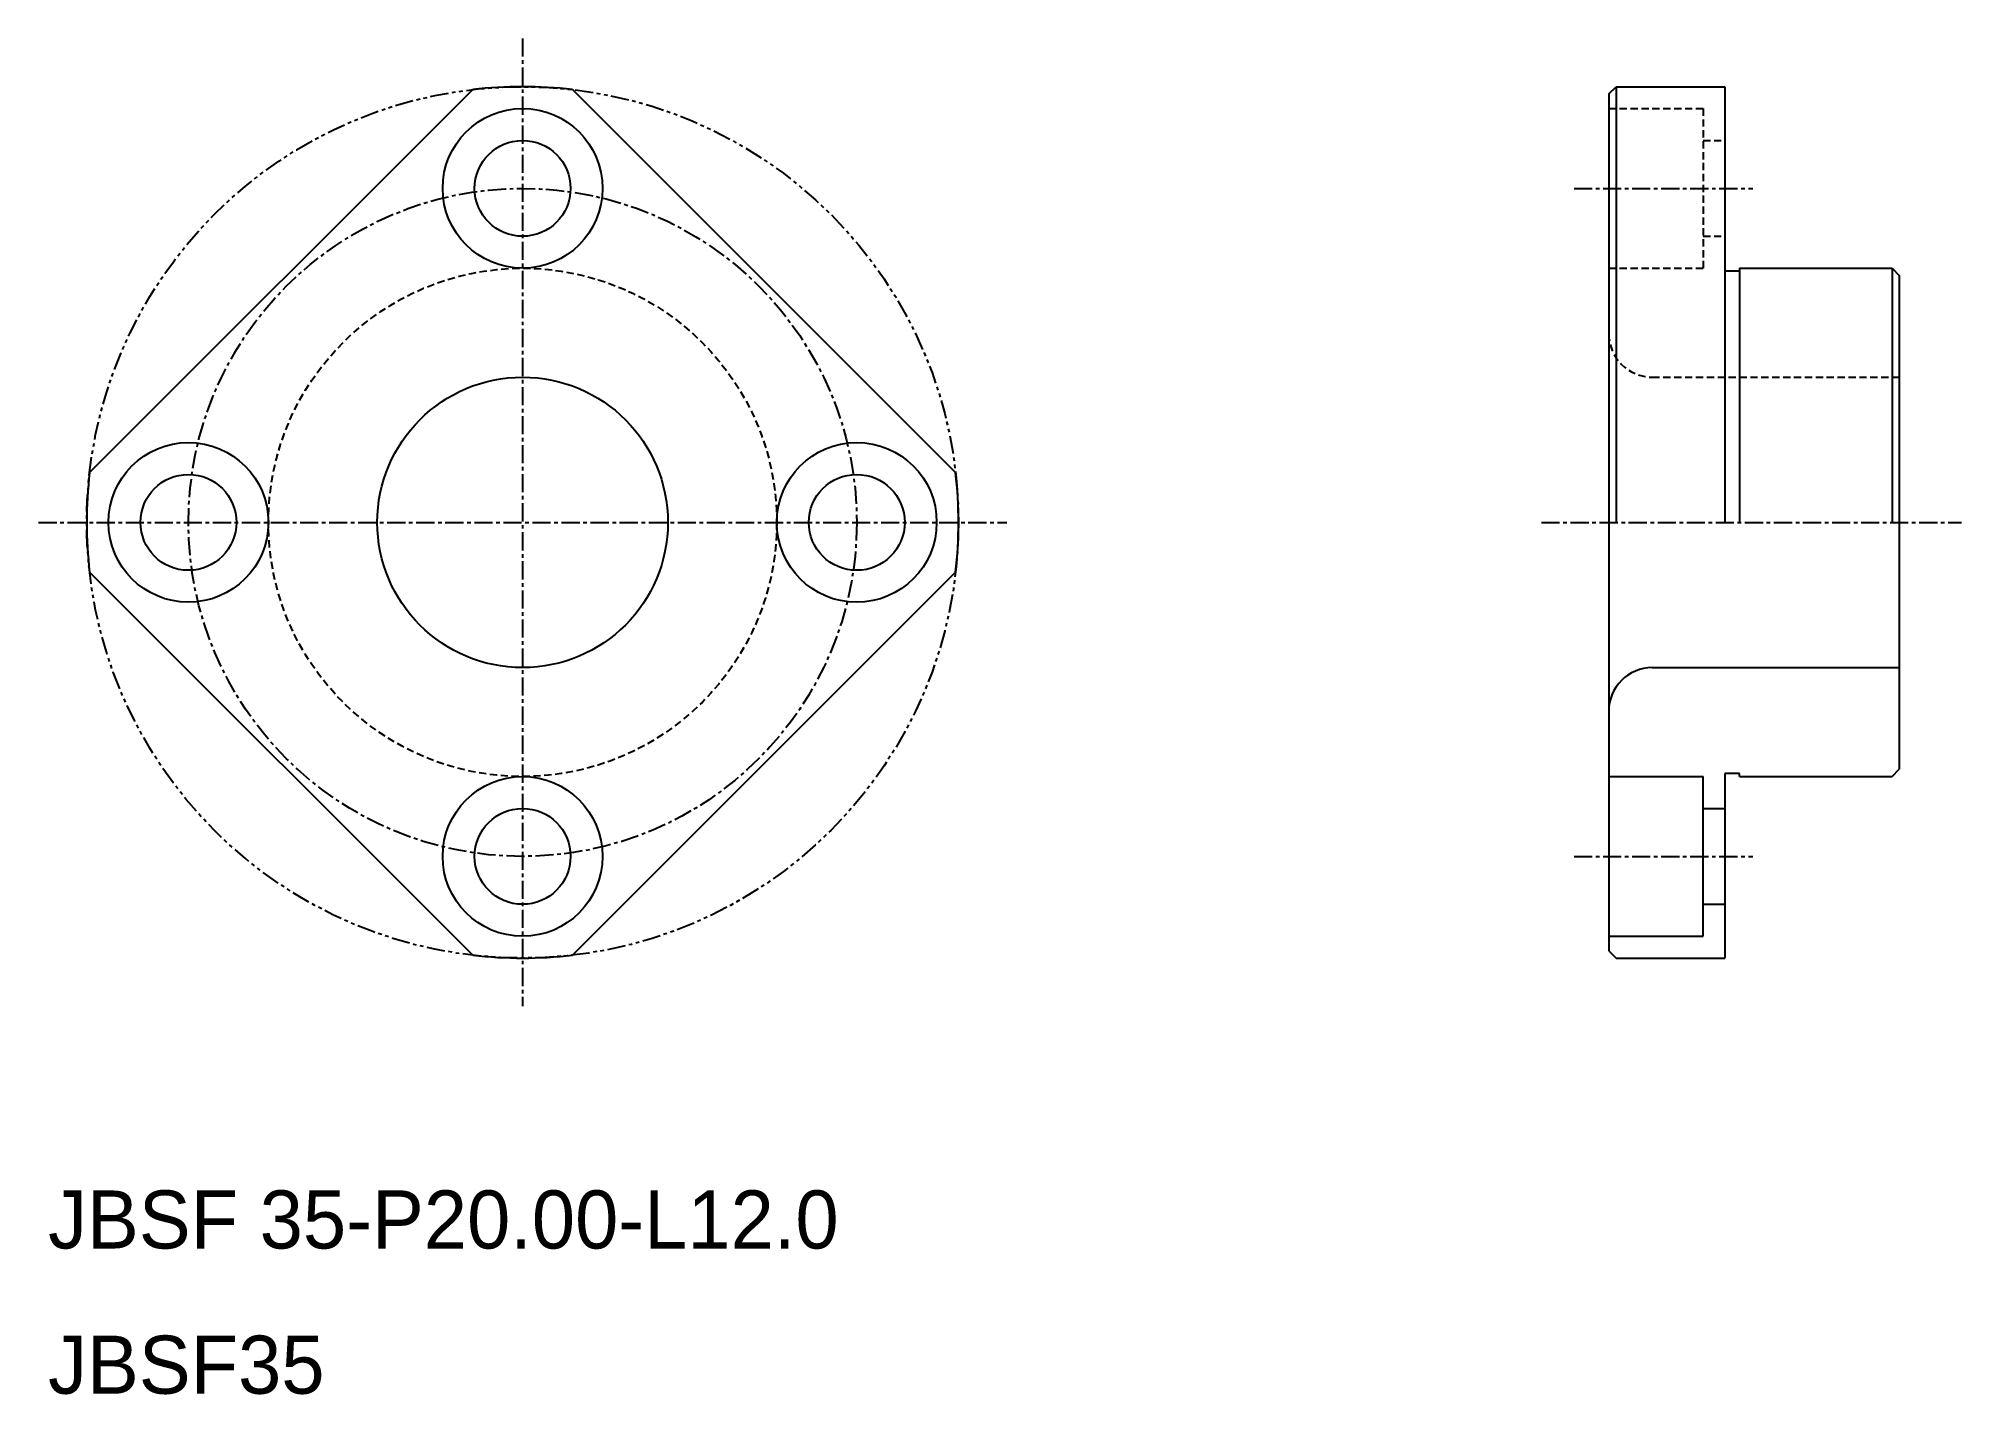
# Model space of a CAD drawing. Extents: x 27 to 159, y 10 to 103.
import ezdxf

# ---------------------------------------------------------------- set-up
doc = ezdxf.new("R2010")
doc.units = 0
for name, pattern in [('CENTER', [2, 1.25, -0.25, 0.25, -0.25]), ('DASHED', [0.75, 0.5, -0.25]), ('PHANTOM', [2.5, 1.25, -0.25, 0.25, -0.25, 0.25, -0.25])]:
    doc.linetypes.add(name, pattern=pattern)
doc.layers.get('0').update_dxf_attribs({"linetype": 'CONTINUOUS'})
doc.layers.add('CENTER', color=1, linetype='CENTER')

msp = doc.modelspace()

# ---------------------------------------------------------------- linework, layer by layer
at = {"color": 7, "linetype": 'CONTINUOUS'}
for p, q in [((30.2, 73.43), (56.57, 99.8)), ((63.43, 99.8), (89.8, 73.43)), ((134.76, 99.5), (135.26, 100)), ((134.76, 99.5), (134.76, 40.5)), ((135.26, 100), (135.26, 70)), ((135.26, 100), (142.76, 100)), ((137.13, 100), (137.13, 100)), ((139.01, 100), (139.01, 100)), ((142.76, 100), (142.76, 70)), ((143.76, 87.5), (143.76, 70)), ((143.76, 87.5), (154.26, 87.5)), ((154.26, 87.5), (154.26, 70)), ((154.26, 87.5), (154.76, 87)), ((143.76, 87.29), (142.76, 87.29)), ((154.76, 87), (154.76, 53)), ((56.57, 40.2), (30.2, 66.57)), ((89.8, 66.57), (63.43, 40.2)), ((137.76, 60), (154.76, 60)), ((154.26, 52.5), (154.76, 53)), ((134.76, 52.5), (141.26, 52.5)), ((141.26, 41.5), (141.26, 52.5)), ((142.76, 52.7), (142.76, 40)), ((143.76, 52.7), (142.76, 52.7)), ((143.76, 52.5), (143.76, 52.7)), ((143.76, 52.5), (154.26, 52.5)), ((141.26, 50.3), (142.76, 50.3)), ((141.26, 43.7), (142.76, 43.7)), ((134.76, 41.5), (141.26, 41.5)), ((134.76, 40.5), (135.26, 40)), ((135.26, 40), (142.76, 40))]:
    msp.add_line(p, q, dxfattribs=at)
at = {"color": 3, "linetype": 'DASHED'}
for p, q in [((134.76, 98.5), (141.26, 98.5)), ((141.26, 98.5), (141.26, 87.5)), ((141.26, 96.3), (142.76, 96.3)), ((141.26, 89.7), (142.76, 89.7)), ((134.76, 87.5), (141.26, 87.5)), ((137.76, 80), (154.76, 80))]:
    msp.add_line(p, q, dxfattribs=at)
at = {"color": 3, "linetype": 'PHANTOM'}
msp.add_circle((60, 70), 30, dxfattribs=at)
at = {"color": 7, "linetype": 'CONTINUOUS'}
for centre, radius in [((60, 93), 5.5), ((60, 70), 10), ((37, 70), 5.5), ((83, 70), 5.5), ((60, 47), 5.5)]:
    msp.add_circle(centre, radius, dxfattribs=at)
at = {"color": 3, "linetype": 'CONTINUOUS'}
for centre in [(60, 93), (37, 70), (83, 70), (60, 47)]:
    msp.add_circle(centre, 3.3, dxfattribs=at)
at = {"color": 3, "linetype": 'DASHED'}
msp.add_circle((60, 70), 17.5, dxfattribs=at)
at = {"color": 7, "linetype": 'CONTINUOUS'}
for centre, radius, start, end in [((60, 70), 30, 83.4332, 96.5668), ((60, 70), 30, 173.4332, 186.5668), ((60, 70), 30, 353.4332, 6.5668), ((137.76, 57), 3, 90, 180), ((60, 70), 30, 263.4332, 276.5668)]:
    msp.add_arc(centre, radius, start, end, dxfattribs=at)
at = {"color": 3, "linetype": 'DASHED'}
msp.add_arc((137.76, 83), 3, 180, 270, dxfattribs=at)
at = {"layer": 'CENTER', "color": 1, "linetype": 'CENTER'}
for p, q in [((60, 103.32), (60, 36.68)), ((132.37, 93), (144.68, 93)), ((26.68, 70), (93.32, 70)), ((130.13, 70), (159.04, 70)), ((132.37, 47), (144.68, 47))]:
    msp.add_line(p, q, dxfattribs=at)
msp.add_circle((60, 70), 23, dxfattribs=at)

# ---------------------------------------------------------------- texts
at = {"color": 7, "linetype": 'CONTINUOUS'}
for s, p in [('JBSF 35-P20.00-L12.0', (27.34, 20)), ('JBSF35', (27.34, 10))]:
    msp.add_text(s, height=4, dxfattribs=at).set_placement(p)

doc.saveas('drawing.dxf')
